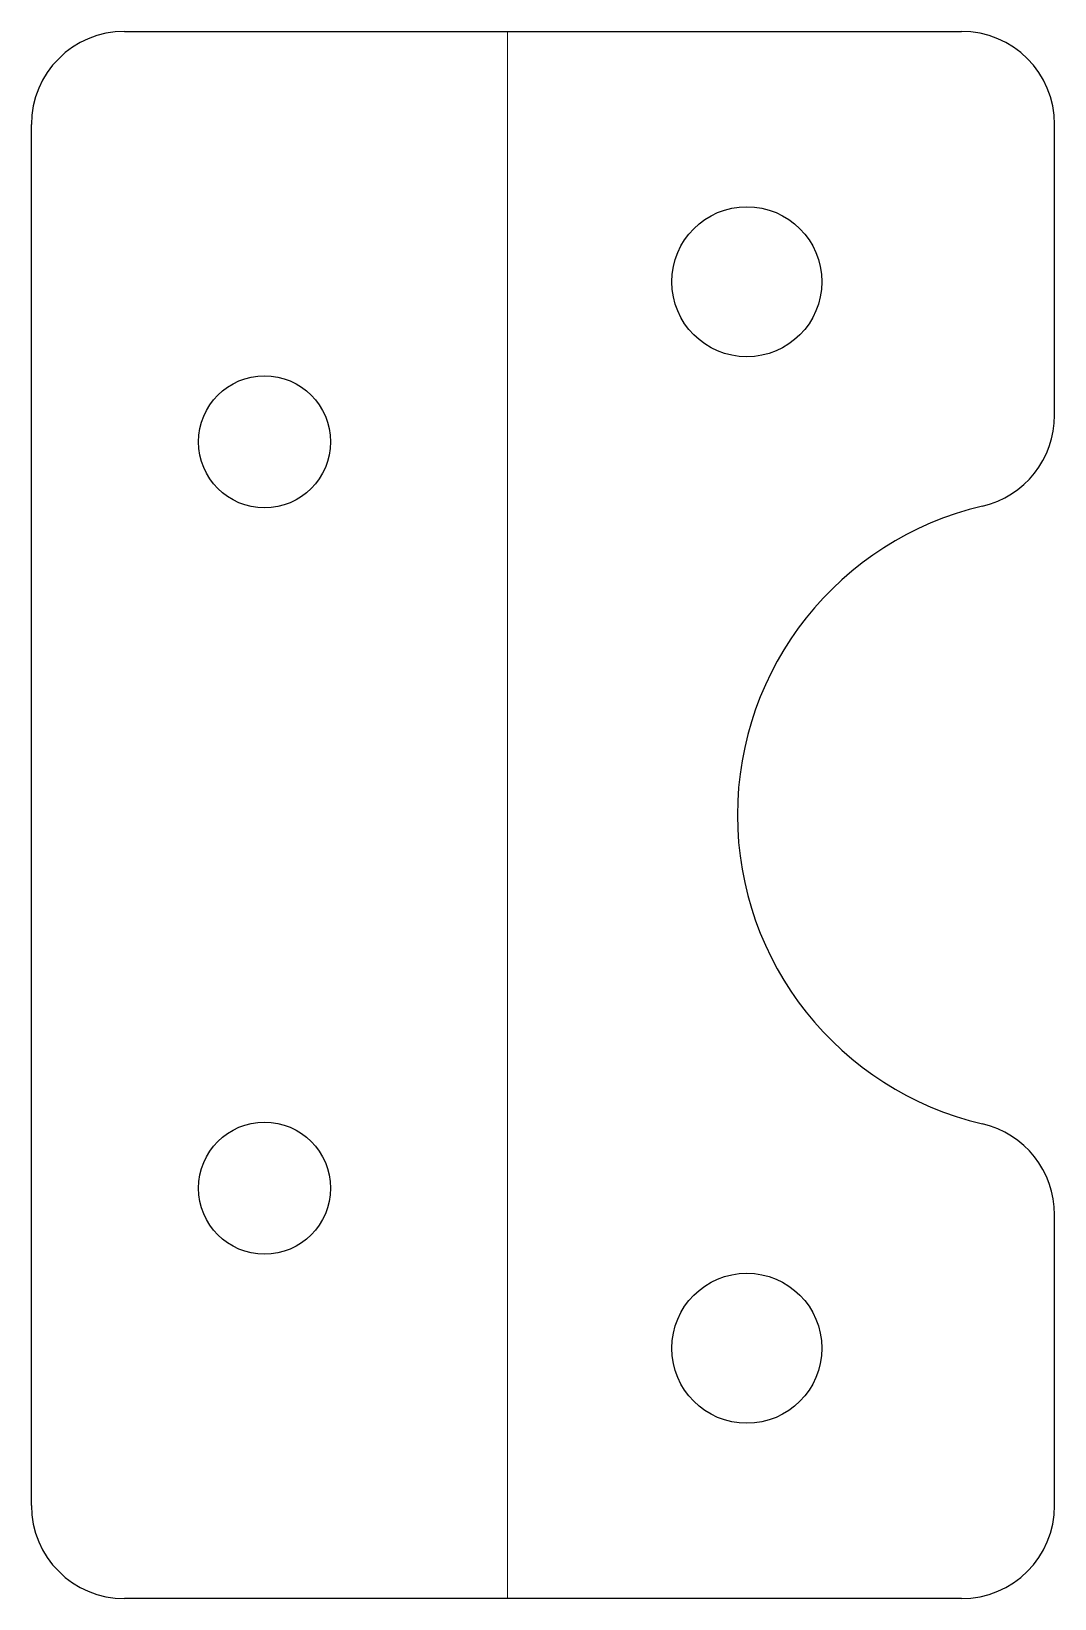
# Model space of a CAD drawing. Header units: inches. Extents: x -1.37 to 0, y -1.05 to 1.05.
import ezdxf

# ---------------------------------------------------------------- set-up
doc = ezdxf.new("R2010")
doc.units = ezdxf.units.IN
doc.header["$MEASUREMENT"] = 0

msp = doc.modelspace()

# ---------------------------------------------------------------- linework, layer by layer
at = {"linetype": 'Continuous', "lineweight": 25}
for p, q in [((-1.2462, 1.05), (-0.125, 1.05)), ((-1.3712, -0.925), (-1.3712, 0.925)), ((0, 0.5356), (0, 0.925)), ((0, -0.925), (0, -0.5356)), ((-0.125, -1.05), (-1.2462, -1.05))]:
    msp.add_line(p, q, dxfattribs=at)
at = {"color": 8, "linetype": 'Continuous', "lineweight": 0, "true_color": 0x808080}
msp.add_line((-0.7331, -1.05), (-0.7331, 1.05), dxfattribs=at)
at = {"linetype": 'Continuous', "lineweight": 25}
for centre, radius in [((-0.4125, 0.7145), 0.1005), ((-1.0587, 0.5), 0.0885), ((-1.0587, -0.5), 0.0885), ((-0.4125, -0.7145), 0.1005)]:
    msp.add_circle(centre, radius, dxfattribs=at)
for centre, radius, start, end in [((-0.125, 0.925), 0.125, 0, 90), ((-1.2462, 0.925), 0.125, 90, 180), ((-0.125, 0.5356), 0.125, 283.1366, 0), ((0, 0), 0.425, 103.1366, 256.8634), ((-0.125, -0.5356), 0.125, 0, 76.8634), ((-1.2462, -0.925), 0.125, 180, 270), ((-0.125, -0.925), 0.125, 270, 0)]:
    msp.add_arc(centre, radius, start, end, dxfattribs=at)

doc.saveas('drawing.dxf')
